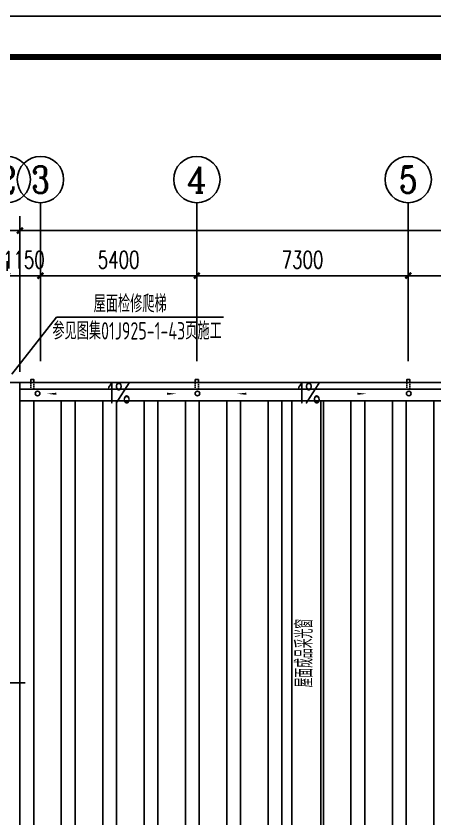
# Model space of a CAD drawing. Extents: x -89996 to 1006241, y -2176 to 440573.
# Drawn here: x 443468 to 457931, y 247145 to 274896 of the extents above; entities that cross this region are included whole.
import ezdxf
from ezdxf.enums import TextEntityAlignment as Align

# ---------------------------------------------------------------- set-up
doc = ezdxf.new("R2010")
doc.units = 0
doc.header["$LTSCALE"] = 1000
doc.header["$MEASUREMENT"] = 0
doc.linetypes.add('DASH', pattern=[0.35, 0.25, -0.1])
doc.linetypes.add('DOTE', pattern=[2.42, 2, -0.2, 0.02, -0.2])
for name, color, linetype in [('AXIS', 3, 'Continuous'), ('AXIS_TEXT', 7, 'Continuous'), ('DOTE', 1, 'DOTE'), ('PUB_TITLE', 4, 'Continuous'), ('TEXT', 7, 'Continuous'), ('THIN', 7, 'Continuous'), ('WALL', 9, 'Continuous'), ('WINDOW', 4, 'Continuous'), ('天沟', 2, 'Continuous')]:
    doc.layers.add(name, color=color, linetype=linetype)
doc.styles.add('_TCH_AXIS', font='COMPLEX', dxfattribs={"bigfont": 'GBCBIG'})
doc.styles.add('_TCH_DIM', font='SIMPLEX', dxfattribs={"bigfont": 'GBCBIG'})
doc.styles.add('_TCH_DIM_T3', font='SIMPLEX', dxfattribs={"width": 0.705882, "bigfont": 'GBCBIG'})
doc.styles.add('COMPLEX', font='COMPLEX')
doc.styles.add('TSSD_Label', font='tssdeng.shx', dxfattribs={"width": 0.7, "bigfont": 'hztxt.shx'})
doc.styles.add('TSSD_Norm', font='tssdeng.shx', dxfattribs={"bigfont": 'hztxt.shx'})
doc.dimstyles.new('_TCH_ARCH&&200', dxfattribs={"dimtxt": 595, "dimasz": 200, "dimexe": 500, "dimexo": 600, "dimgap": 252.5, "dimtad": 1, "dimdec": 0, "dimzin": 0, "dimdsep": 46, "dimtxsty": '_TCH_DIM_T3', "dimblk": 'ARCHTICK', "dimcen": 0.09, "dimclrt": 7, "dimazin": 2, "dimtfac": 1, "dimtdec": 0, "dimtix": 1, "dimtmove": 2, "dimatfit": 3, "dimfxl": 0, "dimtolj": 1, "dimtzin": 0, "dimarcsym": 0})
doc.dimstyles.new('TCH-200-1', dxfattribs={"dimtxt": 595, "dimasz": 200, "dimexe": 500, "dimexo": 600, "dimgap": 252.5, "dimtad": 1, "dimdec": 0, "dimzin": 0, "dimdsep": 46, "dimtxsty": '_TCH_DIM_T3', "dimblk": 'ARCHTICK', "dimcen": 0.09, "dimclrd": 3, "dimclre": 3, "dimclrt": 7, "dimazin": 2, "dimtfac": 1, "dimtdec": 0, "dimtix": 1, "dimtmove": 2, "dimatfit": 3, "dimfxl": 0, "dimtolj": 1, "dimtzin": 0, "dimarcsym": 0})
pattern_1 = [(90, (443600.4, 222885.1), (-1428.75, 2e-13), []), (90, (444076.7, 223361.3), (-1428.75, 2e-13), [])]

# ---------------------------------------------------------------- blocks, each defined once
blk = doc.blocks.new('_ArchTick')
at = {"color": 0, "linetype": 'ByBlock', "const_width": 0.4}
blk.add_lwpolyline([(-0.5, -0.5), (0.5, 0.5)], dxfattribs=at)
blk = doc.blocks.new('*D86')
at = {"layer": 'Defpoints', "color": 0, "transparency": 16777216}
for p in [(443600, 267484), (433710, 262222), (443600, 261995)]:
    blk.add_point(p, dxfattribs=at)
at = {"layer": 'WALL', "color": 3, "lineweight": -2, "transparency": 16777216}
for p, q in [((433710, 262822), (433710, 267984)), ((443600, 262595), (443600, 267984)), ((433710, 267484), (443600, 267484))]:
    blk.add_line(p, q, dxfattribs=at)
at = {"layer": 'WALL', "color": 3, "lineweight": -2, "transparency": 16777216, "xscale": 200, "yscale": 200, "zscale": 200, "rotation": 180}
blk.add_blockref('_ArchTick', (433710, 267484), dxfattribs=at)
at = {"layer": 'WALL', "color": 3, "lineweight": -2, "transparency": 16777216, "xscale": 200, "yscale": 200, "zscale": 200}
blk.add_blockref('_ArchTick', (443600, 267484), dxfattribs=at)
at = {"layer": 'WALL', "color": 7, "transparency": 16777216, "insert": (438655, 268034), "char_height": 595, "attachment_point": 5, "style": '_TCH_DIM_T3'}
blk.add_mtext('\\A1;9890', dxfattribs=at)
blk = doc.blocks.new('*D87')
at = {"layer": 'Defpoints', "color": 0, "transparency": 16777216}
for p in [(443600, 267484), (443600, 261995), (522710, 262235)]:
    blk.add_point(p, dxfattribs=at)
at = {"layer": 'WALL', "color": 3, "lineweight": -2, "transparency": 16777216}
for p, q in [((443600, 262595), (443600, 267984)), ((522710, 262835), (522710, 267984)), ((522710, 267484), (443600, 267484))]:
    blk.add_line(p, q, dxfattribs=at)
at = {"layer": 'WALL', "color": 3, "lineweight": -2, "transparency": 16777216, "xscale": 200, "yscale": 200, "zscale": 200, "rotation": 180}
blk.add_blockref('_ArchTick', (443600, 267484), dxfattribs=at)
at = {"layer": 'WALL', "color": 3, "lineweight": -2, "transparency": 16777216, "xscale": 200, "yscale": 200, "zscale": 200}
blk.add_blockref('_ArchTick', (522710, 267484), dxfattribs=at)
at = {"layer": 'WALL', "color": 7, "transparency": 16777216, "insert": (483155, 268034), "char_height": 595, "attachment_point": 5, "style": '_TCH_DIM_T3'}
blk.add_mtext('\\A1;79110', dxfattribs=at)
blk = doc.blocks.new('*D2977')
at = {"layer": 'AXIS', "color": 0, "lineweight": -2, "transparency": 16777216}
for p, q in [((443161, 263472), (443161, 266422)), ((444310, 263472), (444310, 266422)), ((443161, 265922), (442961, 265922)), ((443161, 265922), (444310, 265922)), ((444310, 265922), (444510, 265922))]:
    blk.add_line(p, q, dxfattribs=at)
at = {"layer": 'Defpoints', "color": 0, "transparency": 16777216}
for p in [(444310, 265922), (443161, 262872), (444310, 262872)]:
    blk.add_point(p, dxfattribs=at)
at = {"layer": 'AXIS', "color": 0, "lineweight": -2, "transparency": 16777216, "xscale": 200, "yscale": 200, "zscale": 200}
blk.add_blockref('_ArchTick', (443161, 265922), dxfattribs=at)
at = {"layer": 'AXIS', "color": 0, "lineweight": -2, "transparency": 16777216, "xscale": 200, "yscale": 200, "zscale": 200, "rotation": 180}
blk.add_blockref('_ArchTick', (444310, 265922), dxfattribs=at)
at = {"layer": 'AXIS', "color": 7, "transparency": 16777216, "insert": (443736, 266472), "char_height": 595, "attachment_point": 5, "style": '_TCH_DIM_T3'}
blk.add_mtext('\\A1;1150', dxfattribs=at)
blk = doc.blocks.new('*D2978')
at = {"layer": 'AXIS', "color": 0, "lineweight": -2, "transparency": 16777216}
for p, q in [((444310, 263472), (444310, 266422)), ((449710, 263472), (449710, 266422)), ((444310, 265922), (449710, 265922))]:
    blk.add_line(p, q, dxfattribs=at)
at = {"layer": 'Defpoints', "color": 0, "transparency": 16777216}
for p in [(449710, 265922), (444310, 262872), (449710, 262872)]:
    blk.add_point(p, dxfattribs=at)
at = {"layer": 'AXIS', "color": 0, "lineweight": -2, "transparency": 16777216, "xscale": 200, "yscale": 200, "zscale": 200, "rotation": 180}
blk.add_blockref('_ArchTick', (444310, 265922), dxfattribs=at)
at = {"layer": 'AXIS', "color": 0, "lineweight": -2, "transparency": 16777216, "xscale": 200, "yscale": 200, "zscale": 200}
blk.add_blockref('_ArchTick', (449710, 265922), dxfattribs=at)
at = {"layer": 'AXIS', "color": 7, "transparency": 16777216, "insert": (447010, 266472), "char_height": 595, "attachment_point": 5, "style": '_TCH_DIM_T3'}
blk.add_mtext('\\A1;5400', dxfattribs=at)
blk = doc.blocks.new('*D2979')
at = {"layer": 'AXIS', "color": 0, "lineweight": -2, "transparency": 16777216}
for p, q in [((449710, 263472), (449710, 266422)), ((457010, 263472), (457010, 266422)), ((449710, 265922), (457010, 265922))]:
    blk.add_line(p, q, dxfattribs=at)
at = {"layer": 'Defpoints', "color": 0, "transparency": 16777216}
for p in [(457010, 265922), (449710, 262872), (457010, 262872)]:
    blk.add_point(p, dxfattribs=at)
at = {"layer": 'AXIS', "color": 0, "lineweight": -2, "transparency": 16777216, "xscale": 200, "yscale": 200, "zscale": 200, "rotation": 180}
blk.add_blockref('_ArchTick', (449710, 265922), dxfattribs=at)
at = {"layer": 'AXIS', "color": 0, "lineweight": -2, "transparency": 16777216, "xscale": 200, "yscale": 200, "zscale": 200}
blk.add_blockref('_ArchTick', (457010, 265922), dxfattribs=at)
at = {"layer": 'AXIS', "color": 7, "transparency": 16777216, "insert": (453360, 266472), "char_height": 595, "attachment_point": 5, "style": '_TCH_DIM_T3'}
blk.add_mtext('\\A1;7300', dxfattribs=at)
blk = doc.blocks.new('*D2980')
at = {"layer": 'AXIS', "color": 0, "lineweight": -2, "transparency": 16777216}
for p, q in [((457010, 263472), (457010, 266422)), ((464310, 263472), (464310, 266422)), ((457010, 265922), (464310, 265922))]:
    blk.add_line(p, q, dxfattribs=at)
at = {"layer": 'Defpoints', "color": 0, "transparency": 16777216}
for p in [(464310, 265922), (457010, 262872), (464310, 262872)]:
    blk.add_point(p, dxfattribs=at)
at = {"layer": 'AXIS', "color": 0, "lineweight": -2, "transparency": 16777216, "xscale": 200, "yscale": 200, "zscale": 200, "rotation": 180}
blk.add_blockref('_ArchTick', (457010, 265922), dxfattribs=at)
at = {"layer": 'AXIS', "color": 0, "lineweight": -2, "transparency": 16777216, "xscale": 200, "yscale": 200, "zscale": 200}
blk.add_blockref('_ArchTick', (464310, 265922), dxfattribs=at)
at = {"layer": 'AXIS', "color": 7, "transparency": 16777216, "insert": (460660, 266472), "char_height": 595, "attachment_point": 5, "style": '_TCH_DIM_T3'}
blk.add_mtext('\\A1;7300', dxfattribs=at)
blk = doc.blocks.new('_AXISO')
blk.add_circle((0, 0), 0.5)
at = {"layer": 'AXIS_TEXT', "style": 'COMPLEX', "width": 1.041667}
blk.add_attdef('A', text='', height=0.56, dxfattribs=at).set_placement((-0.25, -0.28), (0.25, -0.28), align=Align.FIT)

msp = doc.modelspace()

# ---------------------------------------------------------------- hatches: boundary and pattern name
at = {"layer": 'WALL', "true_color": 0x7aafdf}
h = msp.add_hatch(dxfattribs=at)
h.set_pattern_fill('ANSI32', color=143, scale=300, angle=45)
h.set_pattern_definition(pattern_1)
h.paths.add_polyline_path([(453395.39, 242345.09), (443600.44, 242345.09), (443600.44, 261594.83), (453395.39, 261594.83)])
h = msp.add_hatch(dxfattribs=at)
h.set_pattern_fill('ANSI32', color=143, scale=300, angle=45)
h.set_pattern_definition(pattern_1)
h.paths.add_polyline_path([(467577, 242345.09), (453995.39, 242345.09), (453995.39, 261594.83), (467577, 261594.83)])
h.paths.add_polyline_path([(460027.48, 251081.73), (460862.88, 251081.73), (460862.88, 252225.53), (461281.86, 252225.53), (460445.18, 252990.11), (459608.5, 252225.53), (460027.48, 252225.53)], flags=16)
h.paths.add_polyline_path([(482122.04, 242345.09), (468177, 242345.09), (468177, 261594.83), (482122.04, 261594.83)])
h.paths.add_polyline_path([(475462.88, 251081.73), (475462.88, 252225.53), (475881.86, 252225.53), (475045.18, 252990.11), (474208.5, 252225.53), (474627.48, 252225.53), (474627.48, 251081.73)], flags=16)
h.paths.add_polyline_path([(496844.48, 242345.09), (482722.04, 242345.09), (482722.04, 261594.83), (496844.48, 261594.83)])
h.paths.add_polyline_path([(489013.67, 250987.9), (489849.07, 250987.9), (489849.07, 252131.69), (490268.05, 252131.69), (489431.37, 252896.28), (488594.69, 252131.69), (489013.67, 252131.69)], flags=16)
h.paths.add_polyline_path([(511609.9, 242345.09), (497444.48, 242345.09), (497444.48, 261594.83), (511609.9, 261594.83)])
h.paths.add_polyline_path([(504070.76, 250987.9), (504906.16, 250987.9), (504906.16, 252131.69), (505325.14, 252131.69), (504488.46, 252896.28), (503651.78, 252131.69), (504070.76, 252131.69)], flags=16)
h.paths.add_polyline_path([(522360.44, 242345.09), (512209.9, 242345.09), (512209.9, 261594.83), (522360.44, 261594.83)])
h.paths.add_polyline_path([(460047.54, 252154.65), (460817.88, 252154.65), (460817.88, 251500.58), (460047.54, 251500.58)], flags=0)
h.paths.add_polyline_path([(474647.54, 252154.65), (475417.88, 252154.65), (475417.88, 251500.58), (474647.54, 251500.58)], flags=0)
h.paths.add_polyline_path([(487233.62, 246469.79), (491995.31, 246469.79)], flags=0)
h.paths.add_polyline_path([(487222.34, 246469.79), (491857.52, 246469.79)], flags=0)
h.paths.add_polyline_path([(486223.15, 247740.49), (493566.84, 247740.49), (493566.84, 244763.78), (486223.15, 244763.78)], flags=16)
h.paths.add_polyline_path([(489033.73, 252060.82), (489804.07, 252060.82), (489804.07, 251406.75), (489033.73, 251406.75)], flags=0)
h.paths.add_polyline_path([(504090.81, 252060.82), (504861.16, 252060.82), (504861.16, 251406.75), (504090.81, 251406.75)], flags=0)

# ---------------------------------------------------------------- linework, layer by layer
for points in [[(445605.03, 261840.69, 0, 0, 0), (444855.03, 261840.69, 0, 1333.35, 0), (444855.03, 261840.69, 1333.35, 1333.35, 0)], [(447934.31, 261840.69, 0, 0, 0), (448684.31, 261840.69, 0, 1333.35, 0), (448684.31, 261840.69, 1333.35, 1333.35, 0)], [(452167.65, 261840.69, 0, 0, 0), (451417.65, 261840.69, 0, 1333.35, 0), (451417.65, 261840.69, 1333.35, 1333.35, 0)], [(454496.93, 261840.69, 0, 0, 0), (455246.93, 261840.69, 0, 1333.35, 0), (455246.93, 261840.69, 1333.35, 1333.35, 0)], [(444855.03, 261840.69, 75, 0, 0), (444529.4, 261840.69, 0, 0, 0)], [(448684.31, 261840.69, 75, 0, 0), (449009.94, 261840.69, 0, 0, 0)], [(451417.65, 261840.69, 75, 0, 0), (451092.02, 261840.69, 0, 0, 0)], [(455246.93, 261840.69, 75, 0, 0), (455572.56, 261840.69, 0, 0, 0)]]:
    msp.add_lwpolyline(points, format="xyseb")
msp.add_lwpolyline([(522360.44, 261594.83), (443600.44, 261594.83), (443600.44, 261994.83), (522360.44, 261994.83)], close=True)
at = {"linetype": 'ByBlock'}
for centre in [(444209.02, 261849.34), (449728.26, 261849.34), (457028.26, 261849.34)]:
    msp.add_circle(centre, 80, dxfattribs=at)
at = {"layer": 'AXIS'}
for p, q in [((444310.44, 262971.88), (444310.44, 268443.29)), ((449710.44, 262971.88), (449710.44, 268443.29)), ((457010.44, 262971.88), (457010.44, 268443.29))]:
    msp.add_line(p, q, dxfattribs=at)
at = {"layer": 'AXIS', "linetype": 'ByBlock'}
for p, q in [((444858.84, 264491.3), (443316.38, 262514.46)), ((450624.94, 264491.3), (444858.84, 264491.3))]:
    msp.add_line(p, q, dxfattribs=at)
at = {"layer": 'DOTE'}
msp.add_line((443780.88, 251845.09), (432710.44, 251845.09), dxfattribs=at)
at = {"layer": 'PUB_TITLE'}
msp.add_lwpolyline([(396969.44, 190896.12), (545569.44, 190896.12), (545569.44, 274896.12), (396969.44, 274896.12)], close=True, dxfattribs=at)
at = {"layer": 'PUB_TITLE', "const_width": 200}
msp.add_lwpolyline([(400504.79, 192310.26), (400504.79, 273481.97), (544155.29, 273481.97), (544155.29, 192310.26)], close=True, dxfattribs=at)
at = {"layer": 'WALL'}
for p, q in [((443600.44, 262234.83), (442205.52, 262234.83)), ((443600.44, 259941.09), (443600.44, 262234.83)), ((443600.44, 222145.09), (443600.44, 259941.09))]:
    msp.add_line(p, q, dxfattribs=at)
for points in [[(443600.44, 262235.09), (522710.44, 262235.09), (522710.44, 222145.09), (443600.44, 222145.09)], [(443600.44, 261594.83), (522360.44, 261594.83), (522360.44, 222885.09), (443600.44, 222885.09)]]:
    msp.add_lwpolyline(points, close=True, dxfattribs=at)
at = {"layer": 'WINDOW'}
msp.add_lwpolyline([(452995.39, 261594.83), (453995.39, 261594.83), (453995.39, 242345.09), (452995.39, 242345.09)], close=True, dxfattribs=at)
at = {"layer": '天沟'}
for points in [[(443976.81, 262235.09), (444086.7, 262235.09), (444086.7, 262329.48), (443976.81, 262329.48)], [(449655.49, 262235.09), (449765.38, 262235.09), (449765.38, 262329.48), (449655.49, 262329.48)], [(456955.49, 262235.09), (457065.38, 262235.09), (457065.38, 262329.48), (456955.49, 262329.48)]]:
    msp.add_lwpolyline(points, close=True, dxfattribs=at)
at = {"layer": '天沟', "linetype": 'DASH', "ltscale": 0.2}
for points in [[(443976.81, 261994.83), (444086.7, 261994.83), (444086.7, 262235.09), (443976.81, 262235.09)], [(449655.49, 261994.83), (449765.38, 261994.83), (449765.38, 262235.09), (449655.49, 262235.09)], [(456955.49, 261994.83), (457065.38, 261994.83), (457065.38, 262235.09), (456955.49, 262235.09)]]:
    msp.add_lwpolyline(points, close=True, dxfattribs=at)

# ---------------------------------------------------------------- block references
at = {"layer": 'AXIS'}
ref = msp.add_blockref('_AXISO', (443160.61, 269243.29), dxfattribs=dict(at, xscale=1600, yscale=1600, zscale=1600))
ref.add_attrib('A', '2', dxfattribs={"layer": 'AXIS_TEXT', "height": 931.9, "style": '_TCH_AXIS'}).set_placement((442849.98, 268777.34), (443471.24, 268777.34), align=Align.FIT)
ref = msp.add_blockref('_AXISO', (444310.44, 269243.29), dxfattribs=dict(at, xscale=1600, yscale=1600, zscale=1600))
ref.add_attrib('A', '3', dxfattribs={"layer": 'AXIS_TEXT', "height": 931.9, "style": '_TCH_AXIS'}).set_placement((443999.8, 268777.34), (444621.07, 268777.34), align=Align.FIT)
ref = msp.add_blockref('_AXISO', (449710.44, 269243.29), dxfattribs=dict(at, xscale=1600, yscale=1600, zscale=1600))
ref.add_attrib('A', '4', dxfattribs={"layer": 'AXIS_TEXT', "height": 890.88, "style": '_TCH_AXIS'}).set_placement((449371.05, 268797.85), (450049.82, 268797.85), align=Align.FIT)
ref = msp.add_blockref('_AXISO', (457010.44, 269243.29), dxfattribs=dict(at, xscale=1600, yscale=1600, zscale=1600))
ref.add_attrib('A', '5', dxfattribs={"layer": 'AXIS_TEXT', "height": 931.9, "style": '_TCH_AXIS'}).set_placement((456699.8, 268777.34), (457321.07, 268777.34), align=Align.FIT)

# ---------------------------------------------------------------- texts
at = {"layer": 'TEXT', "style": 'TSSD_Norm', "width": 0.7}
for s, p in [('屋面检修爬梯', (446147.24, 264654.26)), ('参见图集01J925-1-43页施工', (444722.42, 263716.39))]:
    msp.add_text(s, height=600, dxfattribs=at).set_placement(p)
at = {"layer": 'THIN', "style": 'TSSD_Label', "width": 0.7}
for p in [(447025.72, 261869.5), (453588.34, 261869.5)]:
    msp.add_text('1%%%', height=750, dxfattribs=at).set_placement(p, align=Align.MIDDLE)
at = {"layer": 'WINDOW', "style": '_TCH_DIM', "width": 0.705882}
msp.add_text('屋面成品采光窗', height=600, rotation=90, dxfattribs=at).set_placement((453711.12, 252876.61), align=Align.CENTER)

# ---------------------------------------------------------------- dimensions: what is measured, and where the dimension line sits
at = {"layer": 'AXIS'}
for p1, p2, picture, middle in [((443160.61, 262871.88), (444310.44, 262871.88), '*D2977', (443735.52, 266471.88)), ((444310.44, 262871.88), (449710.44, 262871.88), '*D2978', (447010.44, 266471.88)), ((449710.44, 262871.88), (457010.44, 262871.88), '*D2979', (453360.44, 266471.88)), ((457010.44, 262871.88), (464310.44, 262871.88), '*D2980', (460660.44, 266471.88))]:
    dim = msp.add_aligned_dim(p1=p1, p2=p2, distance=3050, dimstyle='_TCH_ARCH&&200', dxfattribs=at)
    dim.commit()
    dim.dimension.update_dxf_attribs({"geometry": picture, "text_midpoint": middle})
at = {"layer": 'WALL'}
dim = msp.add_linear_dim(base=(443600.44, 267483.71), p1=(433710.44, 262222.25), p2=(443600.44, 261995.09), dimstyle='TCH-200-1', dxfattribs=at)
dim.commit()
dim.dimension.update_dxf_attribs({"geometry": '*D86', "text_midpoint": (438655.44, 268033.71)})
dim = msp.add_linear_dim(base=(443600.44, 267483.71), p1=(522710.44, 262235.09), p2=(443600.44, 261995.09), angle=180, dimstyle='TCH-200-1', dxfattribs=at)
dim.commit()
dim.dimension.update_dxf_attribs({"geometry": '*D87', "text_midpoint": (483155.44, 268033.71)})

doc.saveas('drawing.dxf')
